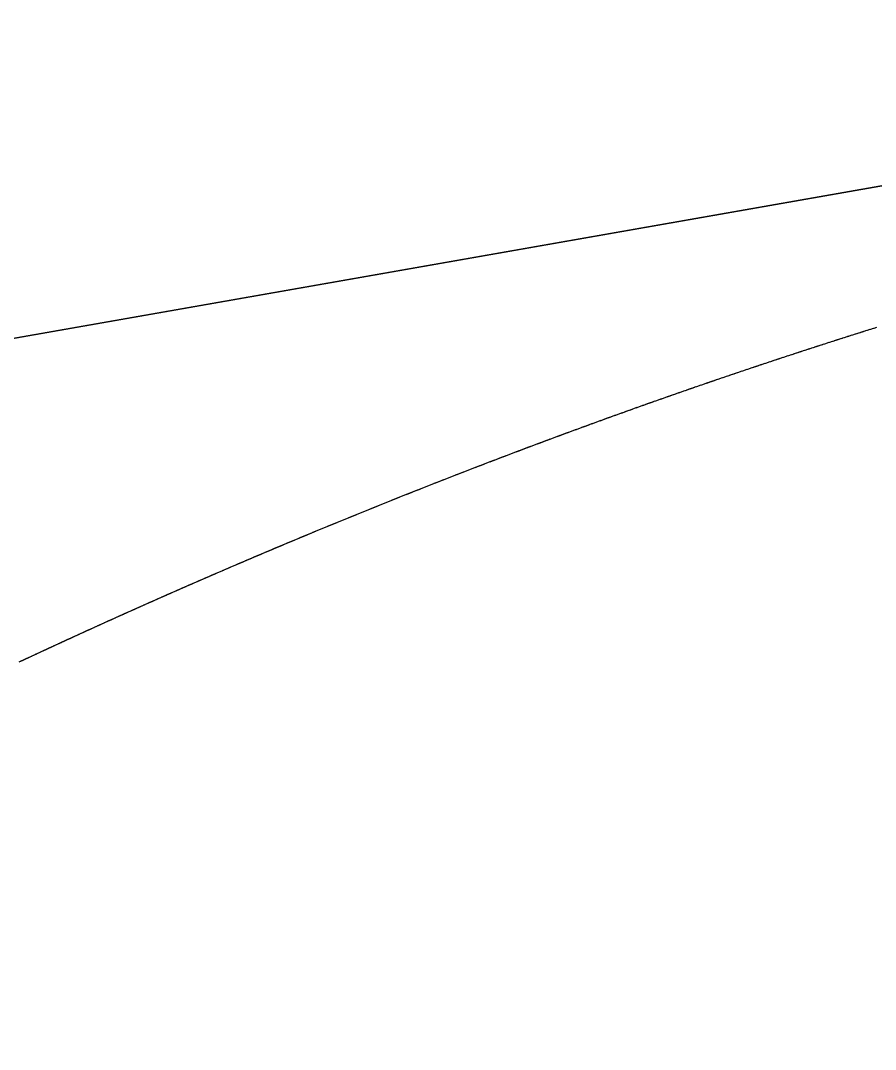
# Model space of a CAD drawing. Header units: metres. Extents: x -570 to 1280, y 0 to 800.
# Drawn here: x 226.55 to 257.39, y 164.18 to 201.28 of the extents above; entities that cross this region are included whole.
import ezdxf

# ---------------------------------------------------------------- set-up
doc = ezdxf.new("R2010")
doc.units = ezdxf.units.M

msp = doc.modelspace()

# ---------------------------------------------------------------- linework, layer by layer
for p, q in [((256.56824, 189.94786, -692.8203), (256.6682, 189.97954, -692.8203)), ((256.62738, 189.9666, -692.8203), (256.72736, 189.99828, -692.8203)), ((256.68658, 189.98534, -692.8203), (256.78656, 190.01701, -692.8203)), ((256.74573, 190.00407, -692.8203), (256.8457, 190.03569, -692.8203)), ((256.80493, 190.02281, -692.8203), (256.9049, 190.05437, -692.8203)), ((256.86414, 190.04149, -692.8203), (256.9641, 190.07304, -692.8203)), ((256.92328, 190.06017, -692.8203), (257.02325, 190.09166, -692.8203)), ((256.98248, 190.07884, -692.8203), (257.08246, 190.11028, -692.8203)), ((257.04163, 190.09746, -692.8203), (257.1416, 190.12889, -692.8203)), ((257.10083, 190.11607, -692.8203), (257.2008, 190.1475, -692.8203)), ((257.16003, 190.13469, -692.8203), (257.26, 190.16606, -692.8203)), ((257.21918, 190.1533, -692.8203), (257.31915, 190.18462, -692.8203)), ((257.27838, 190.17186, -692.8203), (257.37836, 190.20317, -692.8203)), ((257.33752, 190.19041, -692.8203), (257.4375, 190.22173, -692.8203)), ((255.38463, 189.5689, -692.8203), (255.4846, 189.60118, -692.8203)), ((255.44383, 189.588, -692.8203), (255.54381, 189.62029, -692.8203)), ((255.50298, 189.6071, -692.8203), (255.60295, 189.63933, -692.8203)), ((255.56218, 189.6262, -692.8203), (255.66216, 189.65837, -692.8203)), ((255.62132, 189.64525, -692.8203), (255.7213, 189.67741, -692.8203)), ((255.68053, 189.66429, -692.8203), (255.7805, 189.69646, -692.8203)), ((255.73973, 189.68333, -692.8203), (255.8397, 189.71544, -692.8203)), ((255.79887, 189.70232, -692.8203), (255.89885, 189.73442, -692.8203)), ((255.85808, 189.7213, -692.8203), (255.95805, 189.75334, -692.8203)), ((255.91722, 189.74028, -692.8203), (256.0172, 189.77232, -692.8203)), ((255.97643, 189.75926, -692.8203), (256.07642, 189.79124, -692.8203)), ((256.03558, 189.77818, -692.8203), (256.13556, 189.81017, -692.8203)), ((256.0948, 189.7971, -692.8203), (256.19476, 189.82903, -692.8203)), ((256.154, 189.81602, -692.8203), (256.25397, 189.84789, -692.8203)), ((256.21313, 189.83488, -692.8203), (256.3131, 189.86674, -692.8203)), ((256.27234, 189.85374, -692.8203), (256.3723, 189.8856, -692.8203)), ((256.33148, 189.8726, -692.8203), (256.43146, 189.9044, -692.8203)), ((256.3907, 189.89146, -692.8203), (256.49066, 189.9232, -692.8203)), ((256.44983, 189.91026, -692.8203), (256.5498, 189.942, -692.8203)), ((256.50903, 189.92906, -692.8203), (256.609, 189.9608, -692.8203)), ((254.26024, 189.20244, -692.8203), (254.36021, 189.23528, -692.8203)), ((254.31938, 189.22185, -692.8203), (254.41936, 189.25468, -692.8203)), ((254.37859, 189.24132, -692.8203), (254.47856, 189.2741, -692.8203)), ((254.43779, 189.26073, -692.8203), (254.53777, 189.29344, -692.8203)), ((254.49693, 189.28008, -692.8203), (254.59691, 189.31285, -692.8203)), ((254.55614, 189.29948, -692.8203), (254.65611, 189.3322, -692.8203)), ((254.61528, 189.31883, -692.8203), (254.71526, 189.35149, -692.8203)), ((254.67448, 189.33818, -692.8203), (254.77446, 189.37083, -692.8203)), ((254.73363, 189.35747, -692.8203), (254.8336, 189.39012, -692.8203)), ((254.79283, 189.37682, -692.8203), (254.8928, 189.40941, -692.8203)), ((254.85204, 189.3961, -692.8203), (254.95201, 189.42863, -692.8203)), ((254.91118, 189.41539, -692.8203), (255.01115, 189.44786, -692.8203)), ((254.97038, 189.43462, -692.8203), (255.07036, 189.46709, -692.8203)), ((255.02953, 189.45384, -692.8203), (255.1295, 189.48631, -692.8203)), ((255.08873, 189.47307, -692.8203), (255.1887, 189.50548, -692.8203)), ((255.14793, 189.4923, -692.8203), (255.24791, 189.5247, -692.8203)), ((255.20708, 189.51146, -692.8203), (255.30705, 189.54381, -692.8203)), ((255.26628, 189.53062, -692.8203), (255.36626, 189.56297, -692.8203)), ((255.32542, 189.54979, -692.8203), (255.4254, 189.58208, -692.8203)), ((253.13585, 188.82964, -692.8203), (253.23582, 188.86302, -692.8203)), ((253.19499, 188.84941, -692.8203), (253.29497, 188.8828, -692.8203)), ((253.2542, 188.86913, -692.8203), (253.35417, 188.90251, -692.8203)), ((253.31334, 188.8889, -692.8203), (253.41331, 188.92223, -692.8203)), ((253.37254, 188.90862, -692.8203), (253.47252, 188.94194, -692.8203)), ((253.43175, 188.92833, -692.8203), (253.53172, 188.9616, -692.8203)), ((253.49089, 188.94804, -692.8203), (253.59087, 188.98125, -692.8203)), ((253.5501, 188.9677, -692.8203), (253.65007, 189.0009, -692.8203)), ((253.60924, 188.98735, -692.8203), (253.70921, 189.02055, -692.8203)), ((253.66844, 189.007, -692.8203), (253.76842, 189.04015, -692.8203)), ((253.72765, 189.0266, -692.8203), (253.82762, 189.05974, -692.8203)), ((253.78679, 189.04619, -692.8203), (253.88676, 189.07933, -692.8203)), ((253.846, 189.06578, -692.8203), (253.94597, 189.09886, -692.8203)), ((253.90514, 189.08537, -692.8203), (254.00511, 189.1184, -692.8203)), ((253.96434, 189.1049, -692.8203), (254.06432, 189.13792, -692.8203)), ((254.02354, 189.12444, -692.8203), (254.12352, 189.1574, -692.8203)), ((254.08269, 189.14397, -692.8203), (254.18266, 189.17693, -692.8203)), ((254.14189, 189.1635, -692.8203), (254.24187, 189.1964, -692.8203)), ((254.20103, 189.18297, -692.8203), (254.30101, 189.2158, -692.8203)), ((252.01146, 188.45049, -692.8203), (252.11143, 188.48448, -692.8203)), ((252.0706, 188.47063, -692.8203), (252.17058, 188.50456, -692.8203)), ((252.1298, 188.4907, -692.8203), (252.22978, 188.52458, -692.8203)), ((252.18895, 188.51079, -692.8203), (252.28893, 188.54466, -692.8203)), ((252.24815, 188.5308, -692.8203), (252.34813, 188.56468, -692.8203)), ((252.30736, 188.55089, -692.8203), (252.40733, 188.5847, -692.8203)), ((252.3665, 188.5709, -692.8203), (252.46648, 188.60466, -692.8203)), ((252.4257, 188.59093, -692.8203), (252.52568, 188.62468, -692.8203)), ((252.48485, 188.61089, -692.8203), (252.58482, 188.64464, -692.8203)), ((252.54405, 188.63084, -692.8203), (252.64403, 188.66454, -692.8203)), ((252.60326, 188.6508, -692.8203), (252.70323, 188.6845, -692.8203)), ((252.6624, 188.67076, -692.8203), (252.76237, 188.70439, -692.8203)), ((252.7216, 188.69066, -692.8203), (252.82158, 188.72429, -692.8203)), ((252.78075, 188.71056, -692.8203), (252.88072, 188.74419, -692.8203)), ((252.83995, 188.73045, -692.8203), (252.93993, 188.76402, -692.8203)), ((252.8991, 188.75029, -692.8203), (252.99907, 188.78386, -692.8203)), ((252.9583, 188.77019, -692.8203), (253.05827, 188.8037, -692.8203)), ((253.01744, 188.79002, -692.8203), (253.11742, 188.82347, -692.8203)), ((253.07664, 188.8098, -692.8203), (253.17662, 188.84325, -692.8203)), ((250.94621, 188.0855, -692.8203), (251.04619, 188.11998, -692.8203)), ((251.00542, 188.10588, -692.8203), (251.1054, 188.14037, -692.8203)), ((251.06456, 188.12633, -692.8203), (251.16454, 188.16075, -692.8203)), ((251.12376, 188.14671, -692.8203), (251.22374, 188.18114, -692.8203)), ((251.1829, 188.1671, -692.8203), (251.28288, 188.20146, -692.8203)), ((251.24211, 188.18742, -692.8203), (251.34209, 188.22179, -692.8203)), ((251.30132, 188.20781, -692.8203), (251.40129, 188.24211, -692.8203)), ((251.36046, 188.22807, -692.8203), (251.46043, 188.26237, -692.8203)), ((251.41966, 188.2484, -692.8203), (251.51964, 188.2827, -692.8203)), ((251.4788, 188.26866, -692.8203), (251.57878, 188.30296, -692.8203)), ((251.53801, 188.28899, -692.8203), (251.63799, 188.32317, -692.8203)), ((251.59715, 188.30919, -692.8203), (251.69713, 188.34337, -692.8203)), ((251.65636, 188.32945, -692.8203), (251.75633, 188.36357, -692.8203)), ((251.71556, 188.34966, -692.8203), (251.81554, 188.38377, -692.8203)), ((251.7747, 188.36986, -692.8203), (251.87468, 188.40398, -692.8203)), ((251.83391, 188.39006, -692.8203), (251.93388, 188.42412, -692.8203)), ((251.89305, 188.4102, -692.8203), (251.99303, 188.44426, -692.8203)), ((251.95226, 188.43034, -692.8203), (252.05223, 188.46434, -692.8203)), ((249.88097, 187.71483, -692.8203), (249.98094, 187.74986, -692.8203)), ((249.94017, 187.73552, -692.8203), (250.04015, 187.77055, -692.8203)), ((249.99937, 187.75627, -692.8203), (250.09935, 187.79124, -692.8203)), ((250.05852, 187.77696, -692.8203), (250.1585, 187.81194, -692.8203)), ((250.11772, 187.79765, -692.8203), (250.2177, 187.83257, -692.8203)), ((250.17686, 187.81834, -692.8203), (250.27684, 187.85326, -692.8203)), ((250.23607, 187.83897, -692.8203), (250.33604, 187.87383, -692.8203)), ((250.29527, 187.8596, -692.8203), (250.39525, 187.89445, -692.8203)), ((250.35442, 187.88023, -692.8203), (250.45439, 187.91502, -692.8203)), ((250.41362, 187.90086, -692.8203), (250.5136, 187.93565, -692.8203)), ((250.47276, 187.92143, -692.8203), (250.57274, 187.95616, -692.8203)), ((250.53197, 187.942, -692.8203), (250.63194, 187.97673, -692.8203)), ((250.59117, 187.96257, -692.8203), (250.69115, 187.99724, -692.8203)), ((250.65031, 187.98308, -692.8203), (250.75029, 188.01775, -692.8203)), ((250.70952, 188.00359, -692.8203), (250.8095, 188.03825, -692.8203)), ((250.76866, 188.0241, -692.8203), (250.86864, 188.0587, -692.8203)), ((250.82787, 188.0446, -692.8203), (250.92784, 188.07915, -692.8203)), ((250.88707, 188.06505, -692.8203), (250.98705, 188.0996, -692.8203)), ((248.81578, 187.33842, -692.8203), (248.91576, 187.37401, -692.8203)), ((248.87498, 187.35948, -692.8203), (248.97496, 187.39507, -692.8203)), ((248.93413, 187.38054, -692.8203), (249.0341, 187.41606, -692.8203)), ((248.99333, 187.4016, -692.8203), (249.0933, 187.43706, -692.8203)), ((249.05247, 187.42259, -692.8203), (249.15245, 187.45805, -692.8203)), ((249.11168, 187.44359, -692.8203), (249.21165, 187.47899, -692.8203)), ((249.17088, 187.46452, -692.8203), (249.27086, 187.49992, -692.8203)), ((249.23003, 187.48546, -692.8203), (249.33, 187.52086, -692.8203)), ((249.28923, 187.5064, -692.8203), (249.3892, 187.54173, -692.8203)), ((249.34837, 187.52733, -692.8203), (249.44835, 187.56267, -692.8203)), ((249.40758, 187.54826, -692.8203), (249.50755, 187.58354, -692.8203)), ((249.46672, 187.56914, -692.8203), (249.5667, 187.60435, -692.8203)), ((249.52592, 187.59001, -692.8203), (249.6259, 187.62523, -692.8203)), ((249.58513, 187.61082, -692.8203), (249.6851, 187.64604, -692.8203)), ((249.64427, 187.63164, -692.8203), (249.74425, 187.6668, -692.8203)), ((249.70348, 187.65245, -692.8203), (249.80345, 187.6876, -692.8203)), ((249.76262, 187.67326, -692.8203), (249.8626, 187.70836, -692.8203)), ((249.82182, 187.69408, -692.8203), (249.9218, 187.72911, -692.8203)), ((247.80974, 186.97783, -692.8203), (247.90971, 187.0139, -692.8203)), ((247.86894, 186.99913, -692.8203), (247.96892, 187.0352, -692.8203)), ((247.92809, 187.0205, -692.8203), (248.02806, 187.0565, -692.8203)), ((247.98729, 187.0418, -692.8203), (248.08727, 187.0778, -692.8203)), ((248.04643, 187.0631, -692.8203), (248.14641, 187.09904, -692.8203)), ((248.10564, 187.0844, -692.8203), (248.20561, 187.12035, -692.8203)), ((248.16478, 187.1057, -692.8203), (248.26476, 187.14159, -692.8203)), ((248.22398, 187.12694, -692.8203), (248.32396, 187.16277, -692.8203)), ((248.28319, 187.14818, -692.8203), (248.38316, 187.184, -692.8203)), ((248.34233, 187.16936, -692.8203), (248.4423, 187.20518, -692.8203)), ((248.40154, 187.19054, -692.8203), (248.50151, 187.22636, -692.8203)), ((248.46068, 187.21172, -692.8203), (248.56065, 187.24748, -692.8203)), ((248.51988, 187.2329, -692.8203), (248.61986, 187.2686, -692.8203)), ((248.57909, 187.25407, -692.8203), (248.67906, 187.28972, -692.8203)), ((248.63823, 187.27519, -692.8203), (248.7382, 187.31084, -692.8203)), ((248.69743, 187.29631, -692.8203), (248.79741, 187.3319, -692.8203)), ((248.75658, 187.31737, -692.8203), (248.85655, 187.35295, -692.8203)), ((246.74449, 186.59044, -692.8203), (246.84447, 186.627, -692.8203)), ((246.8037, 186.6121, -692.8203), (246.90367, 186.64867, -692.8203)), ((246.8629, 186.63371, -692.8203), (246.96288, 186.67027, -692.8203)), ((246.92204, 186.65538, -692.8203), (247.02202, 186.69188, -692.8203)), ((246.98125, 186.67699, -692.8203), (247.08122, 186.71349, -692.8203)), ((247.04039, 186.6986, -692.8203), (247.14037, 186.73503, -692.8203)), ((247.0996, 186.7202, -692.8203), (247.19957, 186.75664, -692.8203)), ((247.1588, 186.74174, -692.8203), (247.25877, 186.77812, -692.8203)), ((247.21794, 186.76329, -692.8203), (247.31792, 186.79967, -692.8203)), ((247.27715, 186.78484, -692.8203), (247.37712, 186.82115, -692.8203)), ((247.33629, 186.80632, -692.8203), (247.43626, 186.84264, -692.8203)), ((247.3955, 186.8278, -692.8203), (247.49547, 186.86412, -692.8203)), ((247.4547, 186.84929, -692.8203), (247.55467, 186.88554, -692.8203)), ((247.51384, 186.87077, -692.8203), (247.61382, 186.90697, -692.8203)), ((247.57304, 186.8922, -692.8203), (247.67302, 186.92839, -692.8203)), ((247.63219, 186.91362, -692.8203), (247.73216, 186.94981, -692.8203)), ((247.69139, 186.93504, -692.8203), (247.79137, 186.97118, -692.8203)), ((247.7506, 186.9564, -692.8203), (247.85057, 186.99254, -692.8203)), ((245.73851, 186.21935, -692.8203), (245.83849, 186.25645, -692.8203)), ((245.79765, 186.24132, -692.8203), (245.89763, 186.27843, -692.8203)), ((245.85686, 186.26329, -692.8203), (245.95683, 186.30034, -692.8203)), ((245.916, 186.2852, -692.8203), (246.01598, 186.32225, -692.8203)), ((245.9752, 186.30711, -692.8203), (246.07518, 186.3441, -692.8203)), ((246.03441, 186.32903, -692.8203), (246.13438, 186.36595, -692.8203)), ((246.09355, 186.35088, -692.8203), (246.19353, 186.3878, -692.8203)), ((246.15276, 186.37279, -692.8203), (246.25273, 186.40965, -692.8203)), ((246.2119, 186.39458, -692.8203), (246.31187, 186.4315, -692.8203)), ((246.2711, 186.41643, -692.8203), (246.37108, 186.4533, -692.8203)), ((246.33025, 186.43822, -692.8203), (246.43022, 186.47508, -692.8203)), ((246.38945, 186.46, -692.8203), (246.48943, 186.49681, -692.8203)), ((246.44865, 186.4818, -692.8203), (246.54863, 186.51854, -692.8203)), ((246.5078, 186.50359, -692.8203), (246.60777, 186.54027, -692.8203)), ((246.567, 186.52531, -692.8203), (246.66698, 186.562, -692.8203)), ((246.62614, 186.54704, -692.8203), (246.72612, 186.58372, -692.8203)), ((246.68535, 186.56871, -692.8203), (246.78532, 186.6054, -692.8203)), ((244.73247, 185.84325, -692.8203), (244.83244, 185.88084, -692.8203)), ((244.79161, 185.86546, -692.8203), (244.89159, 185.90306, -692.8203)), ((244.85081, 185.88774, -692.8203), (244.95079, 185.92528, -692.8203)), ((244.90996, 185.90996, -692.8203), (245.00993, 185.9475, -692.8203)), ((244.96916, 185.93217, -692.8203), (245.06914, 185.96965, -692.8203)), ((245.0283, 185.95439, -692.8203), (245.12828, 185.9918, -692.8203)), ((245.08751, 185.97655, -692.8203), (245.18748, 186.01396, -692.8203)), ((245.14671, 185.9987, -692.8203), (245.24669, 186.03612, -692.8203)), ((245.20586, 186.02086, -692.8203), (245.30583, 186.05821, -692.8203)), ((245.26506, 186.04295, -692.8203), (245.36504, 186.0803, -692.8203)), ((245.3242, 186.06511, -692.8203), (245.42418, 186.1024, -692.8203)), ((245.3834, 186.0872, -692.8203), (245.48338, 186.12444, -692.8203)), ((245.44261, 186.10924, -692.8203), (245.54259, 186.14653, -692.8203)), ((245.50175, 186.13133, -692.8203), (245.60173, 186.16856, -692.8203)), ((245.56096, 186.15337, -692.8203), (245.66093, 186.19054, -692.8203)), ((245.6201, 186.17534, -692.8203), (245.72008, 186.21251, -692.8203)), ((245.6793, 186.19737, -692.8203), (245.77928, 186.23448, -692.8203)), ((243.78557, 185.4846, -692.8203), (243.88554, 185.52269, -692.8203)), ((243.84471, 185.50713, -692.8203), (243.94469, 185.54521, -692.8203)), ((243.90392, 185.52965, -692.8203), (244.00389, 185.56767, -692.8203)), ((243.96312, 185.55217, -692.8203), (244.0631, 185.5902, -692.8203)), ((244.02226, 185.57469, -692.8203), (244.12224, 185.61266, -692.8203)), ((244.08147, 185.59715, -692.8203), (244.18144, 185.63506, -692.8203)), ((244.14067, 185.61961, -692.8203), (244.24065, 185.65752, -692.8203)), ((244.19981, 185.64201, -692.8203), (244.29979, 185.67992, -692.8203)), ((244.25902, 185.66447, -692.8203), (244.359, 185.70232, -692.8203)), ((244.31822, 185.68687, -692.8203), (244.4182, 185.72472, -692.8203)), ((244.37737, 185.70927, -692.8203), (244.47734, 185.74706, -692.8203)), ((244.43657, 185.73161, -692.8203), (244.53654, 185.7694, -692.8203)), ((244.49571, 185.75401, -692.8203), (244.59569, 185.79173, -692.8203)), ((244.55492, 185.77629, -692.8203), (244.65489, 185.81401, -692.8203)), ((244.61406, 185.79863, -692.8203), (244.71404, 185.83629, -692.8203)), ((244.67326, 185.8209, -692.8203), (244.77324, 185.85857, -692.8203)), ((242.83861, 185.12144, -692.8203), (242.93858, 185.16002, -692.8203)), ((242.89781, 185.14427, -692.8203), (242.99779, 185.18279, -692.8203)), ((242.95695, 185.1671, -692.8203), (243.05693, 185.20555, -692.8203)), ((243.01616, 185.18987, -692.8203), (243.11613, 185.22832, -692.8203)), ((243.07536, 185.21263, -692.8203), (243.17534, 185.25108, -692.8203)), ((243.1345, 185.2354, -692.8203), (243.23448, 185.27379, -692.8203)), ((243.19371, 185.25816, -692.8203), (243.29369, 185.2965, -692.8203)), ((243.25291, 185.28087, -692.8203), (243.35289, 185.3192, -692.8203)), ((243.31206, 185.30357, -692.8203), (243.41203, 185.3419, -692.8203)), ((243.37126, 185.32628, -692.8203), (243.47124, 185.36455, -692.8203)), ((243.43047, 185.34892, -692.8203), (243.53044, 185.38719, -692.8203)), ((243.48961, 185.37157, -692.8203), (243.58958, 185.40984, -692.8203)), ((243.54881, 185.39421, -692.8203), (243.64879, 185.43242, -692.8203)), ((243.60802, 185.41685, -692.8203), (243.708, 185.455, -692.8203)), ((243.66716, 185.43944, -692.8203), (243.76714, 185.47758, -692.8203)), ((243.72636, 185.46202, -692.8203), (243.82634, 185.5001, -692.8203)), ((241.8325, 184.7307, -692.8203), (241.93248, 184.76976, -692.8203)), ((241.89171, 184.75383, -692.8203), (241.99168, 184.79283, -692.8203)), ((241.95085, 184.7769, -692.8203), (242.05083, 184.8159, -692.8203)), ((242.01006, 184.80003, -692.8203), (242.11003, 184.83897, -692.8203)), ((242.0692, 184.8231, -692.8203), (242.16917, 184.86205, -692.8203)), ((242.1284, 184.84612, -692.8203), (242.22838, 184.88506, -692.8203)), ((242.1876, 184.86919, -692.8203), (242.28758, 184.90807, -692.8203)), ((242.24681, 184.8922, -692.8203), (242.34679, 184.93108, -692.8203)), ((242.30595, 184.9152, -692.8203), (242.40593, 184.95403, -692.8203)), ((242.36516, 184.93822, -692.8203), (242.46513, 184.97697, -692.8203)), ((242.4243, 184.96117, -692.8203), (242.52428, 184.99992, -692.8203)), ((242.4835, 184.98412, -692.8203), (242.58348, 185.02287, -692.8203)), ((242.54271, 185.00706, -692.8203), (242.64268, 185.04576, -692.8203)), ((242.60191, 185.02995, -692.8203), (242.70189, 185.06865, -692.8203)), ((242.66106, 185.05284, -692.8203), (242.76103, 185.09148, -692.8203)), ((242.72026, 185.07573, -692.8203), (242.82024, 185.11436, -692.8203)), ((242.7794, 185.09862, -692.8203), (242.87938, 185.13719, -692.8203)), ((240.88554, 184.35832, -692.8203), (240.98552, 184.39787, -692.8203)), ((240.94475, 184.3817, -692.8203), (241.04472, 184.42125, -692.8203)), ((241.00395, 184.40508, -692.8203), (241.10393, 184.44456, -692.8203)), ((241.0631, 184.42845, -692.8203), (241.16307, 184.46794, -692.8203)), ((241.1223, 184.45183, -692.8203), (241.22227, 184.49126, -692.8203)), ((241.1815, 184.47514, -692.8203), (241.28148, 184.51457, -692.8203)), ((241.24065, 184.49846, -692.8203), (241.34062, 184.53783, -692.8203)), ((241.29985, 184.52177, -692.8203), (241.39983, 184.56108, -692.8203)), ((241.35905, 184.54503, -692.8203), (241.45903, 184.58434, -692.8203)), ((241.4182, 184.56834, -692.8203), (241.51817, 184.60759, -692.8203)), ((241.4774, 184.5916, -692.8203), (241.57738, 184.63078, -692.8203)), ((241.5366, 184.61479, -692.8203), (241.63658, 184.65404, -692.8203)), ((241.59575, 184.63805, -692.8203), (241.69572, 184.67717, -692.8203)), ((241.65495, 184.66124, -692.8203), (241.75493, 184.70036, -692.8203)), ((241.71416, 184.68437, -692.8203), (241.81413, 184.7235, -692.8203)), ((241.7733, 184.70757, -692.8203), (241.87328, 184.74663, -692.8203)), ((239.99779, 184.00511, -692.8203), (240.09776, 184.04509, -692.8203)), ((240.05699, 184.0288, -692.8203), (240.15697, 184.06877, -692.8203)), ((240.1162, 184.05241, -692.8203), (240.21617, 184.09239, -692.8203)), ((240.17534, 184.0761, -692.8203), (240.27531, 184.11595, -692.8203)), ((240.23454, 184.09972, -692.8203), (240.33452, 184.13957, -692.8203)), ((240.29375, 184.12328, -692.8203), (240.39372, 184.16313, -692.8203)), ((240.35289, 184.1469, -692.8203), (240.45287, 184.18669, -692.8203)), ((240.4121, 184.17046, -692.8203), (240.51207, 184.21019, -692.8203)), ((240.4713, 184.19395, -692.8203), (240.57127, 184.23375, -692.8203)), ((240.53044, 184.21751, -692.8203), (240.63042, 184.25725, -692.8203)), ((240.58965, 184.24101, -692.8203), (240.68962, 184.28069, -692.8203)), ((240.64885, 184.26451, -692.8203), (240.74883, 184.30418, -692.8203)), ((240.708, 184.28801, -692.8203), (240.80797, 184.32762, -692.8203)), ((240.7672, 184.31145, -692.8203), (240.86717, 184.35106, -692.8203)), ((240.8264, 184.33488, -692.8203), (240.92638, 184.37444, -692.8203)), ((239.05089, 183.62407, -692.8203), (239.15086, 183.66447, -692.8203)), ((239.11009, 183.648, -692.8203), (239.21007, 183.6884, -692.8203)), ((239.16924, 183.67192, -692.8203), (239.26921, 183.71233, -692.8203)), ((239.22844, 183.69585, -692.8203), (239.32841, 183.73619, -692.8203)), ((239.28758, 183.71971, -692.8203), (239.38756, 183.76006, -692.8203)), ((239.34679, 183.74364, -692.8203), (239.44676, 183.78392, -692.8203)), ((239.40599, 183.7675, -692.8203), (239.50597, 183.80772, -692.8203)), ((239.4652, 183.7913, -692.8203), (239.56517, 183.83159, -692.8203)), ((239.52434, 183.81517, -692.8203), (239.62431, 183.85533, -692.8203)), ((239.58354, 183.83897, -692.8203), (239.68352, 183.87914, -692.8203)), ((239.64268, 183.86272, -692.8203), (239.74266, 183.90288, -692.8203)), ((239.70189, 183.88652, -692.8203), (239.80186, 183.92662, -692.8203)), ((239.7611, 183.91026, -692.8203), (239.86107, 183.95036, -692.8203)), ((239.8203, 183.934, -692.8203), (239.92027, 183.9741, -692.8203)), ((239.87944, 183.95775, -692.8203), (239.97942, 183.99779, -692.8203)), ((239.93864, 183.98143, -692.8203), (240.03862, 184.02147, -692.8203)), ((238.16313, 183.26274, -692.8203), (238.2631, 183.30363, -692.8203)), ((238.22234, 183.28691, -692.8203), (238.32231, 183.3278, -692.8203)), ((238.28148, 183.31114, -692.8203), (238.38145, 183.35197, -692.8203)), ((238.34068, 183.33531, -692.8203), (238.44066, 183.37608, -692.8203)), ((238.39989, 183.35948, -692.8203), (238.49986, 183.40025, -692.8203)), ((238.45903, 183.38359, -692.8203), (238.559, 183.42436, -692.8203)), ((238.51823, 183.4077, -692.8203), (238.61821, 183.44847, -692.8203)), ((238.57744, 183.43181, -692.8203), (238.67741, 183.47252, -692.8203)), ((238.63658, 183.45592, -692.8203), (238.73656, 183.49657, -692.8203)), ((238.69579, 183.47997, -692.8203), (238.79576, 183.52061, -692.8203)), ((238.75499, 183.50407, -692.8203), (238.85497, 183.54466, -692.8203)), ((238.81413, 183.52806, -692.8203), (238.91411, 183.56865, -692.8203)), ((238.87334, 183.55211, -692.8203), (238.97331, 183.59264, -692.8203)), ((238.93254, 183.5761, -692.8203), (239.03252, 183.61662, -692.8203)), ((238.99168, 183.60008, -692.8203), (239.09166, 183.64055, -692.8203)), ((237.21617, 182.87297, -692.8203), (237.31615, 182.91435, -692.8203)), ((237.27538, 182.89745, -692.8203), (237.37535, 182.93883, -692.8203)), ((237.33458, 182.92192, -692.8203), (237.43456, 182.96324, -692.8203)), ((237.39372, 182.9464, -692.8203), (237.4937, 182.98766, -692.8203)), ((237.45293, 182.97081, -692.8203), (237.5529, 183.01207, -692.8203)), ((237.51213, 182.99522, -692.8203), (237.6121, 183.03648, -692.8203)), ((237.57127, 183.01964, -692.8203), (237.67125, 183.06084, -692.8203)), ((237.63048, 183.04405, -692.8203), (237.73045, 183.08519, -692.8203)), ((237.68968, 183.0684, -692.8203), (237.78966, 183.10954, -692.8203)), ((237.74883, 183.09276, -692.8203), (237.8488, 183.13383, -692.8203)), ((237.80803, 183.11711, -692.8203), (237.908, 183.15819, -692.8203)), ((237.86723, 183.1414, -692.8203), (237.96721, 183.18248, -692.8203)), ((237.92638, 183.1657, -692.8203), (238.02635, 183.20671, -692.8203)), ((237.98558, 183.18999, -692.8203), (238.08556, 183.23094, -692.8203)), ((238.04478, 183.21422, -692.8203), (238.14476, 183.25523, -692.8203)), ((238.10393, 183.23851, -692.8203), (238.2039, 183.2794, -692.8203)), ((236.32848, 182.50352, -692.8203), (236.42845, 182.54533, -692.8203)), ((236.38762, 182.52824, -692.8203), (236.4876, 182.57005, -692.8203)), ((236.44682, 182.55296, -692.8203), (236.5468, 182.59471, -692.8203)), ((236.50597, 182.57768, -692.8203), (236.60594, 182.61943, -692.8203)), ((236.56517, 182.6024, -692.8203), (236.66515, 182.64409, -692.8203)), ((236.62437, 182.62706, -692.8203), (236.72435, 182.66875, -692.8203)), ((236.68358, 182.65178, -692.8203), (236.78355, 182.6934, -692.8203)), ((236.74272, 182.67638, -692.8203), (236.8427, 182.718, -692.8203)), ((236.80193, 182.70103, -692.8203), (236.9019, 182.7426, -692.8203)), ((236.86107, 182.72563, -692.8203), (236.96104, 182.7672, -692.8203)), ((236.92027, 182.75023, -692.8203), (237.02025, 182.79173, -692.8203)), ((236.97948, 182.77483, -692.8203), (237.07945, 182.81633, -692.8203)), ((237.03868, 182.79936, -692.8203), (237.13866, 182.84087, -692.8203)), ((237.09782, 182.82396, -692.8203), (237.1978, 182.86534, -692.8203)), ((237.15703, 182.84843, -692.8203), (237.257, 182.88988, -692.8203)), ((235.44072, 182.13005, -692.8203), (235.5407, 182.17235, -692.8203)), ((235.49986, 182.15508, -692.8203), (235.59984, 182.19731, -692.8203)), ((235.55907, 182.1801, -692.8203), (235.65904, 182.22227, -692.8203)), ((235.61827, 182.20506, -692.8203), (235.71825, 182.24724, -692.8203)), ((235.67741, 182.23003, -692.8203), (235.77739, 182.2722, -692.8203)), ((235.73662, 182.25499, -692.8203), (235.8366, 182.2971, -692.8203)), ((235.79582, 182.27989, -692.8203), (235.8958, 182.322, -692.8203)), ((235.85497, 182.30486, -692.8203), (235.95494, 182.34691, -692.8203)), ((235.91417, 182.3297, -692.8203), (236.01414, 182.37175, -692.8203)), ((235.97337, 182.3546, -692.8203), (236.07335, 182.39659, -692.8203)), ((236.03252, 182.37944, -692.8203), (236.13249, 182.42143, -692.8203)), ((236.09172, 182.40428, -692.8203), (236.1917, 182.44621, -692.8203)), ((236.15092, 182.42912, -692.8203), (236.2509, 182.47105, -692.8203)), ((236.21007, 182.4539, -692.8203), (236.31004, 182.49583, -692.8203)), ((236.26927, 182.47874, -692.8203), (236.36925, 182.52055, -692.8203)), ((234.61217, 181.778, -692.8203), (234.71214, 181.82066, -692.8203)), ((234.67131, 181.80327, -692.8203), (234.77129, 181.84593, -692.8203)), ((234.73051, 181.82854, -692.8203), (234.83049, 181.87114, -692.8203)), ((234.78966, 181.85374, -692.8203), (234.88963, 181.89635, -692.8203)), ((234.84886, 181.87895, -692.8203), (234.94884, 181.9215, -692.8203)), ((234.90807, 181.90416, -692.8203), (235.00804, 181.94664, -692.8203)), ((234.96721, 181.9293, -692.8203), (235.06718, 181.97179, -692.8203)), ((235.02641, 181.95445, -692.8203), (235.12639, 181.99693, -692.8203)), ((235.08562, 181.9796, -692.8203), (235.1856, 182.02208, -692.8203)), ((235.14476, 182.00475, -692.8203), (235.24474, 182.04716, -692.8203)), ((235.20396, 182.02983, -692.8203), (235.30394, 182.07219, -692.8203)), ((235.26317, 182.05492, -692.8203), (235.36314, 182.09727, -692.8203)), ((235.32231, 182.08, -692.8203), (235.42229, 182.1223, -692.8203)), ((235.38152, 182.10503, -692.8203), (235.48149, 182.14732, -692.8203)), ((233.72435, 181.39696, -692.8203), (233.82433, 181.44011, -692.8203)), ((233.78355, 181.42253, -692.8203), (233.88353, 181.46556, -692.8203)), ((233.84276, 181.44798, -692.8203), (233.94273, 181.49107, -692.8203)), ((233.90196, 181.4735, -692.8203), (234.00194, 181.51653, -692.8203)), ((233.9611, 181.49895, -692.8203), (234.06108, 181.54198, -692.8203)), ((234.02031, 181.5244, -692.8203), (234.12029, 181.56737, -692.8203)), ((234.07945, 181.54985, -692.8203), (234.17943, 181.59282, -692.8203)), ((234.13866, 181.5753, -692.8203), (234.23863, 181.61821, -692.8203)), ((234.19786, 181.6007, -692.8203), (234.29784, 181.64354, -692.8203)), ((234.25706, 181.62608, -692.8203), (234.35704, 181.66893, -692.8203)), ((234.31621, 181.65141, -692.8203), (234.41618, 181.69426, -692.8203)), ((234.37541, 181.6768, -692.8203), (234.47539, 181.71959, -692.8203)), ((234.43456, 181.70213, -692.8203), (234.53453, 181.74486, -692.8203)), ((234.49376, 181.7274, -692.8203), (234.59373, 181.77019, -692.8203)), ((234.55296, 181.75273, -692.8203), (234.65294, 181.79546, -692.8203)), ((232.8958, 181.03783, -692.8203), (232.99577, 181.08134, -692.8203)), ((232.955, 181.06358, -692.8203), (233.05498, 181.10704, -692.8203)), ((233.0142, 181.08934, -692.8203), (233.11418, 181.1328, -692.8203)), ((233.07335, 181.11504, -692.8203), (233.17332, 181.1585, -692.8203)), ((233.13255, 181.1408, -692.8203), (233.23253, 181.18419, -692.8203)), ((233.19176, 181.16649, -692.8203), (233.29173, 181.20982, -692.8203)), ((233.2509, 181.19212, -692.8203), (233.35088, 181.23552, -692.8203)), ((233.3101, 181.21782, -692.8203), (233.41008, 181.26115, -692.8203)), ((233.36931, 181.24345, -692.8203), (233.46928, 181.28673, -692.8203)), ((233.42845, 181.26909, -692.8203), (233.52843, 181.31236, -692.8203)), ((233.48766, 181.29472, -692.8203), (233.58763, 181.33794, -692.8203)), ((233.54686, 181.3203, -692.8203), (233.64684, 181.36351, -692.8203)), ((233.606, 181.34587, -692.8203), (233.70598, 181.38902, -692.8203)), ((233.6652, 181.37144, -692.8203), (233.76518, 181.4146, -692.8203)), ((232.00804, 180.64915, -692.8203), (232.10802, 180.6931, -692.8203)), ((232.06725, 180.67516, -692.8203), (232.16722, 180.7191, -692.8203)), ((232.12645, 180.70122, -692.8203), (232.22643, 180.7451, -692.8203)), ((232.1856, 180.72722, -692.8203), (232.28557, 180.7711, -692.8203)), ((232.2448, 180.75316, -692.8203), (232.34477, 180.79704, -692.8203)), ((232.304, 180.77916, -692.8203), (232.40398, 180.82298, -692.8203)), ((232.36314, 180.8051, -692.8203), (232.46312, 180.84886, -692.8203)), ((232.42235, 180.83098, -692.8203), (232.52232, 180.8748, -692.8203)), ((232.48155, 180.85692, -692.8203), (232.58153, 180.90068, -692.8203)), ((232.5407, 180.8828, -692.8203), (232.64067, 180.9265, -692.8203)), ((232.5999, 180.90868, -692.8203), (232.69987, 180.95238, -692.8203)), ((232.6591, 180.93456, -692.8203), (232.75908, 180.9782, -692.8203)), ((232.71825, 180.96037, -692.8203), (232.81822, 181.00401, -692.8203)), ((232.77745, 180.98619, -692.8203), (232.87743, 181.02977, -692.8203)), ((232.83665, 181.01201, -692.8203), (232.93663, 181.05559, -692.8203)), ((231.17949, 180.28288, -692.8203), (231.27946, 180.32726, -692.8203)), ((231.2387, 180.30913, -692.8203), (231.33867, 180.3535, -692.8203)), ((231.29784, 180.33537, -692.8203), (231.39781, 180.37975, -692.8203)), ((231.35704, 180.36162, -692.8203), (231.45702, 180.40593, -692.8203)), ((231.41624, 180.38786, -692.8203), (231.51622, 180.43211, -692.8203)), ((231.47545, 180.41405, -692.8203), (231.57542, 180.4583, -692.8203)), ((231.53459, 180.44023, -692.8203), (231.63457, 180.48448, -692.8203)), ((231.5938, 180.46642, -692.8203), (231.69377, 180.5106, -692.8203)), ((231.65294, 180.4926, -692.8203), (231.75291, 180.53673, -692.8203)), ((231.71214, 180.51872, -692.8203), (231.81212, 180.56285, -692.8203)), ((231.77135, 180.54485, -692.8203), (231.87132, 180.58891, -692.8203)), ((231.83055, 180.57097, -692.8203), (231.93053, 180.61504, -692.8203)), ((231.8897, 180.59703, -692.8203), (231.98967, 180.64104, -692.8203)), ((231.9489, 180.6231, -692.8203), (232.04887, 180.6671, -692.8203)), ((230.35094, 179.91313, -692.8203), (230.45091, 179.95793, -692.8203)), ((230.41014, 179.93968, -692.8203), (230.51012, 179.98442, -692.8203)), ((230.46928, 179.96617, -692.8203), (230.56926, 180.01091, -692.8203)), ((230.52849, 179.99266, -692.8203), (230.62846, 180.03734, -692.8203)), ((230.58769, 180.01909, -692.8203), (230.68767, 180.06383, -692.8203)), ((230.64684, 180.04558, -692.8203), (230.74681, 180.0902, -692.8203)), ((230.70604, 180.072, -692.8203), (230.80602, 180.11662, -692.8203)), ((230.76524, 180.09843, -692.8203), (230.86522, 180.14299, -692.8203)), ((230.82439, 180.1248, -692.8203), (230.92436, 180.16942, -692.8203)), ((230.88359, 180.15123, -692.8203), (230.98357, 180.19572, -692.8203)), ((230.94273, 180.1776, -692.8203), (231.04271, 180.22209, -692.8203)), ((231.00194, 180.2039, -692.8203), (231.10191, 180.2484, -692.8203)), ((231.06114, 180.23027, -692.8203), (231.16112, 180.2747, -692.8203)), ((231.12035, 180.25658, -692.8203), (231.22032, 180.30095, -692.8203)), ((229.52238, 179.53996, -692.8203), (229.62236, 179.58519, -692.8203)), ((229.58153, 179.56676, -692.8203), (229.6815, 179.61192, -692.8203)), ((229.64073, 179.59349, -692.8203), (229.7407, 179.63866, -692.8203)), ((229.69994, 179.62022, -692.8203), (229.79991, 179.66533, -692.8203)), ((229.75908, 179.64696, -692.8203), (229.85905, 179.69206, -692.8203)), ((229.81828, 179.67363, -692.8203), (229.91826, 179.71867, -692.8203)), ((229.87749, 179.7003, -692.8203), (229.97746, 179.74535, -692.8203)), ((229.93663, 179.72697, -692.8203), (230.0366, 179.77196, -692.8203)), ((229.99583, 179.75365, -692.8203), (230.09581, 179.79863, -692.8203)), ((230.05504, 179.78026, -692.8203), (230.15501, 179.82518, -692.8203)), ((230.11418, 179.80687, -692.8203), (230.21416, 179.85179, -692.8203)), ((230.17339, 179.83348, -692.8203), (230.27336, 179.87834, -692.8203)), ((230.23259, 179.86003, -692.8203), (230.33257, 179.90489, -692.8203)), ((230.29173, 179.88658, -692.8203), (230.39171, 179.93144, -692.8203)), ((228.69383, 179.16338, -692.8203), (228.79381, 179.20903, -692.8203)), ((228.75298, 179.19041, -692.8203), (228.85295, 179.23601, -692.8203)), ((228.81218, 179.21739, -692.8203), (228.91216, 179.26299, -692.8203)), ((228.87132, 179.24437, -692.8203), (228.9713, 179.2899, -692.8203)), ((228.93053, 179.27135, -692.8203), (229.0305, 179.31682, -692.8203)), ((228.98973, 179.29826, -692.8203), (229.0897, 179.34373, -692.8203)), ((229.04893, 179.32518, -692.8203), (229.14891, 179.37065, -692.8203)), ((229.10808, 179.3521, -692.8203), (229.20805, 179.3975, -692.8203)), ((229.16728, 179.37901, -692.8203), (229.26726, 179.42436, -692.8203)), ((229.22643, 179.40587, -692.8203), (229.3264, 179.45122, -692.8203)), ((229.28563, 179.43272, -692.8203), (229.3856, 179.47807, -692.8203)), ((229.34483, 179.45958, -692.8203), (229.44481, 179.50487, -692.8203)), ((229.40398, 179.48637, -692.8203), (229.50395, 179.53166, -692.8203)), ((229.46318, 179.51317, -692.8203), (229.56316, 179.55846, -692.8203)), ((227.92442, 178.8106, -692.8203), (228.0244, 178.85661, -692.8203)), ((227.98363, 178.83788, -692.8203), (228.0836, 178.88383, -692.8203)), ((228.04277, 178.8651, -692.8203), (228.14275, 178.91106, -692.8203)), ((228.10197, 178.89226, -692.8203), (228.20195, 178.93822, -692.8203)), ((228.16118, 178.91948, -692.8203), (228.26115, 178.96538, -692.8203)), ((228.22032, 178.94664, -692.8203), (228.3203, 178.99254, -692.8203)), ((228.27953, 178.9738, -692.8203), (228.3795, 179.01964, -692.8203)), ((228.33873, 179.0009, -692.8203), (228.4387, 179.04674, -692.8203)), ((228.39787, 179.02806, -692.8203), (228.49785, 179.07384, -692.8203)), ((228.45708, 179.05516, -692.8203), (228.55705, 179.10088, -692.8203)), ((228.51622, 179.08226, -692.8203), (228.6162, 179.12798, -692.8203)), ((228.57542, 179.1093, -692.8203), (228.6754, 179.15501, -692.8203)), ((228.63463, 179.13634, -692.8203), (228.7346, 179.18199, -692.8203)), ((227.09587, 178.42741, -692.8203), (227.19585, 178.47386, -692.8203)), ((227.15501, 178.45488, -692.8203), (227.25499, 178.50127, -692.8203)), ((227.21422, 178.48235, -692.8203), (227.3142, 178.52873, -692.8203)), ((227.27342, 178.50981, -692.8203), (227.3734, 178.55614, -692.8203)), ((227.33257, 178.53722, -692.8203), (227.43254, 178.58354, -692.8203)), ((227.39177, 178.56468, -692.8203), (227.49174, 178.61095, -692.8203)), ((227.45097, 178.59203, -692.8203), (227.55095, 178.63829, -692.8203)), ((227.51012, 178.61943, -692.8203), (227.61009, 178.66563, -692.8203)), ((227.56932, 178.64677, -692.8203), (227.6693, 178.69298, -692.8203)), ((227.62852, 178.67412, -692.8203), (227.7285, 178.72032, -692.8203)), ((227.68767, 178.70146, -692.8203), (227.78764, 178.7476, -692.8203)), ((227.74687, 178.7288, -692.8203), (227.84685, 178.77489, -692.8203)), ((227.80608, 178.75609, -692.8203), (227.90605, 178.80217, -692.8203)), ((227.86522, 178.78337, -692.8203), (227.9652, 178.82939, -692.8203)), ((226.50401, 178.1516, -692.8203), (226.60399, 178.19829, -692.8203)), ((226.56322, 178.17924, -692.8203), (226.6632, 178.22594, -692.8203)), ((226.62236, 178.2069, -692.8203), (226.72234, 178.25352, -692.8203)), ((226.68156, 178.23448, -692.8203), (226.78154, 178.28117, -692.8203)), ((226.74077, 178.26213, -692.8203), (226.84074, 178.3087, -692.8203)), ((226.79991, 178.28972, -692.8203), (226.89989, 178.33629, -692.8203)), ((226.85912, 178.3173, -692.8203), (226.95909, 178.36382, -692.8203)), ((226.91832, 178.34483, -692.8203), (227.0183, 178.39134, -692.8203)), ((226.97746, 178.37236, -692.8203), (227.07744, 178.41887, -692.8203)), ((227.03667, 178.39989, -692.8203), (227.13664, 178.44633, -692.8203))]:
    msp.add_line(p, q)
for points in [[(0, 0), (1280, 0), (0, 800), (0.0001, 800.0001, 0.0001)], [(1280, 0), (1280, 800), (0, 800), (0.0001, 800.0001, 0.0001)], [(-569.85, 50.15, -692.8203), (570.15, 50.15, -692.8203), (570.15, 250.15, -692.8203), (570.15015, 250.1501, -692.8202)], [(-569.85, 50.15, -692.8203), (570.15, 250.15, -692.8203), (-569.85, 250.15, -692.8203), (-569.84985, 250.1501, -692.8202)]]:
    msp.add_3dface(points)

doc.saveas('drawing.dxf')
